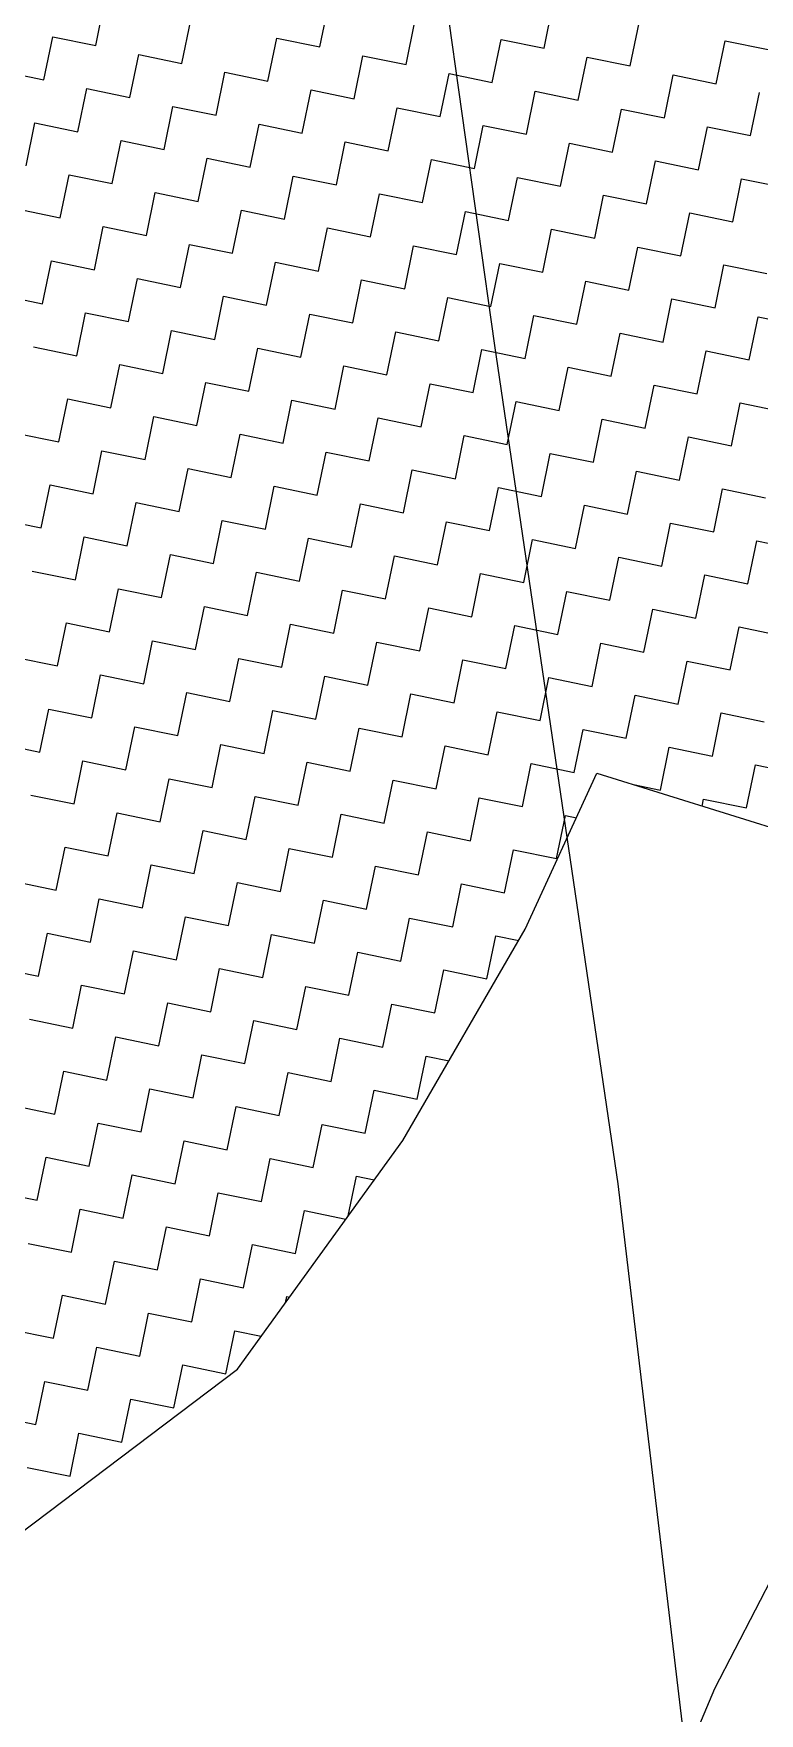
# Model space of a CAD drawing. Header units: metres. Extents: x 280043 to 281054, y 2047152 to 2048652.
# Drawn here: x 280526.4 to 280567.3, y 2047829.1 to 2047923.8 of the extents above; entities that cross this region are included whole.
import ezdxf

# ---------------------------------------------------------------- set-up
doc = ezdxf.new("R2010")
doc.units = ezdxf.units.M
doc.layers.add('POLY_HATCH', color=12, linetype='Continuous')
doc.layers.add('POLY_PARCEL', color=6, linetype='Continuous')

msp = doc.modelspace()

# ---------------------------------------------------------------- linework, layer by layer
at = {"layer": 'POLY_HATCH', "linetype": 'Continuous'}
for p, q in [((280529.882, 2047923.094), (280530.382, 2047925.519)), ((280542.508, 2047923.02), (280543.007, 2047925.445)), ((280555.133, 2047922.945), (280555.633, 2047925.37)), ((280534.732, 2047922.094), (280535.232, 2047924.519)), ((280547.358, 2047922.02), (280547.858, 2047924.445)), ((280559.983, 2047921.945), (280560.483, 2047924.37)), ((280526.957, 2047921.169), (280527.457, 2047923.594)), ((280527.457, 2047923.594), (280529.882, 2047923.094)), ((280539.583, 2047921.094), (280540.082, 2047923.52)), ((280540.082, 2047923.52), (280542.508, 2047923.02)), ((280552.208, 2047921.02), (280552.708, 2047923.445)), ((280552.708, 2047923.445), (280555.133, 2047922.945)), ((280564.833, 2047920.946), (280565.333, 2047923.371)), ((280565.333, 2047923.371), (280567.758, 2047922.871)), ((280531.807, 2047920.169), (280532.307, 2047922.594)), ((280532.307, 2047922.594), (280534.732, 2047922.094)), ((280544.433, 2047920.095), (280544.933, 2047922.52)), ((280544.933, 2047922.52), (280547.358, 2047922.02)), ((280557.058, 2047920.02), (280557.558, 2047922.445)), ((280557.558, 2047922.445), (280559.983, 2047921.945)), ((280524.532, 2047921.669), (280526.957, 2047921.169)), ((280536.658, 2047919.169), (280537.157, 2047921.594)), ((280537.157, 2047921.594), (280539.583, 2047921.094)), ((280549.283, 2047919.095), (280549.783, 2047921.52)), ((280549.783, 2047921.52), (280552.208, 2047921.02)), ((280561.908, 2047919.02), (280562.408, 2047921.445)), ((280562.408, 2047921.445), (280564.833, 2047920.946)), ((280528.882, 2047918.244), (280529.382, 2047920.669)), ((280529.382, 2047920.669), (280531.807, 2047920.169)), ((280541.508, 2047918.169), (280542.008, 2047920.595)), ((280542.008, 2047920.595), (280544.433, 2047920.095)), ((280554.133, 2047918.095), (280554.633, 2047920.52)), ((280554.633, 2047920.52), (280557.058, 2047920.02)), ((280566.758, 2047918.021), (280567.258, 2047920.446)), ((280533.733, 2047917.244), (280534.232, 2047919.669)), ((280534.232, 2047919.669), (280536.658, 2047919.169)), ((280546.358, 2047917.17), (280546.858, 2047919.595)), ((280546.858, 2047919.595), (280549.283, 2047919.095)), ((280558.983, 2047917.095), (280559.483, 2047919.52)), ((280559.483, 2047919.52), (280561.908, 2047919.02)), ((280525.957, 2047916.319), (280526.457, 2047918.744)), ((280526.457, 2047918.744), (280528.882, 2047918.244)), ((280538.583, 2047916.244), (280539.083, 2047918.669)), ((280539.083, 2047918.669), (280541.508, 2047918.169)), ((280551.208, 2047916.17), (280551.708, 2047918.595)), ((280551.708, 2047918.595), (280554.133, 2047918.095)), ((280563.833, 2047916.095), (280564.333, 2047918.52)), ((280564.333, 2047918.52), (280566.758, 2047918.021)), ((280530.808, 2047915.319), (280531.307, 2047917.744)), ((280531.307, 2047917.744), (280533.733, 2047917.244)), ((280543.433, 2047915.244), (280543.933, 2047917.67)), ((280543.933, 2047917.67), (280546.358, 2047917.17)), ((280556.058, 2047915.17), (280556.558, 2047917.595)), ((280556.558, 2047917.595), (280558.983, 2047917.095)), ((280535.658, 2047914.319), (280536.158, 2047916.744)), ((280536.158, 2047916.744), (280538.583, 2047916.244)), ((280548.283, 2047914.245), (280548.783, 2047916.67)), ((280548.783, 2047916.67), (280551.208, 2047916.17)), ((280560.908, 2047914.17), (280561.408, 2047916.595)), ((280561.408, 2047916.595), (280563.833, 2047916.095)), ((280527.883, 2047913.394), (280528.382, 2047915.819)), ((280528.382, 2047915.819), (280530.808, 2047915.319)), ((280540.508, 2047913.319), (280541.008, 2047915.744)), ((280541.008, 2047915.744), (280543.433, 2047915.244)), ((280553.133, 2047913.245), (280553.633, 2047915.67)), ((280553.633, 2047915.67), (280556.058, 2047915.17)), ((280565.759, 2047913.17), (280566.258, 2047915.595)), ((280566.258, 2047915.595), (280568.684, 2047915.096)), ((280532.733, 2047912.394), (280533.233, 2047914.819)), ((280533.233, 2047914.819), (280535.658, 2047914.319)), ((280545.358, 2047912.319), (280545.858, 2047914.745)), ((280545.858, 2047914.745), (280548.283, 2047914.245)), ((280557.983, 2047912.245), (280558.483, 2047914.67)), ((280558.483, 2047914.67), (280560.908, 2047914.17)), ((280525.458, 2047913.894), (280527.883, 2047913.394)), ((280537.583, 2047911.394), (280538.083, 2047913.819)), ((280538.083, 2047913.819), (280540.508, 2047913.319)), ((280550.208, 2047911.32), (280550.708, 2047913.745)), ((280550.708, 2047913.745), (280553.133, 2047913.245)), ((280562.834, 2047911.245), (280563.333, 2047913.67)), ((280563.333, 2047913.67), (280565.759, 2047913.17)), ((280529.808, 2047910.469), (280530.308, 2047912.894)), ((280530.308, 2047912.894), (280532.733, 2047912.394)), ((280542.433, 2047910.394), (280542.933, 2047912.819)), ((280542.933, 2047912.819), (280545.358, 2047912.319)), ((280555.058, 2047910.32), (280555.558, 2047912.745)), ((280555.558, 2047912.745), (280557.983, 2047912.245)), ((280534.658, 2047909.469), (280535.158, 2047911.894)), ((280535.158, 2047911.894), (280537.583, 2047911.394)), ((280547.283, 2047909.394), (280547.783, 2047911.82)), ((280547.783, 2047911.82), (280550.208, 2047911.32)), ((280559.909, 2047909.32), (280560.408, 2047911.745)), ((280560.408, 2047911.745), (280562.834, 2047911.245)), ((280526.883, 2047908.544), (280527.383, 2047910.969)), ((280527.383, 2047910.969), (280529.808, 2047910.469)), ((280539.508, 2047908.469), (280540.008, 2047910.894)), ((280540.008, 2047910.894), (280542.433, 2047910.394)), ((280552.133, 2047908.395), (280552.633, 2047910.82)), ((280552.633, 2047910.82), (280555.058, 2047910.32)), ((280564.759, 2047908.32), (280565.259, 2047910.745)), ((280565.259, 2047910.745), (280567.684, 2047910.245)), ((280531.733, 2047907.544), (280532.233, 2047909.969)), ((280532.233, 2047909.969), (280534.658, 2047909.469)), ((280544.358, 2047907.469), (280544.858, 2047909.894)), ((280544.858, 2047909.894), (280547.283, 2047909.394)), ((280556.984, 2047907.395), (280557.483, 2047909.82)), ((280557.483, 2047909.82), (280559.909, 2047909.32)), ((280524.458, 2047909.043), (280526.883, 2047908.544)), ((280536.583, 2047906.544), (280537.083, 2047908.969)), ((280537.083, 2047908.969), (280539.508, 2047908.469)), ((280549.208, 2047906.47), (280549.708, 2047908.895)), ((280549.708, 2047908.895), (280552.133, 2047908.395)), ((280561.834, 2047906.395), (280562.334, 2047908.82)), ((280562.334, 2047908.82), (280564.759, 2047908.32)), ((280528.808, 2047905.619), (280529.308, 2047908.044)), ((280529.308, 2047908.044), (280531.733, 2047907.544)), ((280541.433, 2047905.544), (280541.933, 2047907.969)), ((280541.933, 2047907.969), (280544.358, 2047907.469)), ((280554.059, 2047905.47), (280554.558, 2047907.895)), ((280554.558, 2047907.895), (280556.984, 2047907.395)), ((280566.684, 2047905.395), (280567.184, 2047907.82)), ((280567.184, 2047907.82), (280569.609, 2047907.32)), ((280533.658, 2047904.619), (280534.158, 2047907.044)), ((280534.158, 2047907.044), (280536.583, 2047906.544)), ((280546.283, 2047904.544), (280546.783, 2047906.969)), ((280546.783, 2047906.969), (280549.208, 2047906.47)), ((280558.909, 2047904.47), (280559.409, 2047906.895)), ((280559.409, 2047906.895), (280561.834, 2047906.395)), ((280526.383, 2047906.118), (280528.808, 2047905.619)), ((280538.508, 2047903.619), (280539.008, 2047906.044)), ((280539.008, 2047906.044), (280541.433, 2047905.544)), ((280551.134, 2047903.545), (280551.633, 2047905.97)), ((280551.633, 2047905.97), (280554.059, 2047905.47)), ((280563.759, 2047903.47), (280564.259, 2047905.895)), ((280564.259, 2047905.895), (280566.684, 2047905.395)), ((280530.733, 2047902.694), (280531.233, 2047905.119)), ((280531.233, 2047905.119), (280533.658, 2047904.619)), ((280543.358, 2047902.619), (280543.858, 2047905.044)), ((280543.858, 2047905.044), (280546.283, 2047904.544)), ((280555.984, 2047902.545), (280556.484, 2047904.97)), ((280556.484, 2047904.97), (280558.909, 2047904.47)), ((280535.583, 2047901.694), (280536.083, 2047904.119)), ((280536.083, 2047904.119), (280538.508, 2047903.619)), ((280548.209, 2047901.619), (280548.709, 2047904.044)), ((280548.709, 2047904.044), (280551.134, 2047903.545)), ((280527.808, 2047900.768), (280528.308, 2047903.193)), ((280528.308, 2047903.193), (280530.733, 2047902.694)), ((280540.433, 2047900.694), (280540.933, 2047903.119)), ((280540.933, 2047903.119), (280543.358, 2047902.619)), ((280553.059, 2047900.62), (280553.559, 2047903.045)), ((280553.559, 2047903.045), (280555.984, 2047902.545)), ((280560.834, 2047901.545), (280561.334, 2047903.97)), ((280561.334, 2047903.97), (280563.759, 2047903.47)), ((280532.658, 2047899.769), (280533.158, 2047902.194)), ((280533.158, 2047902.194), (280535.583, 2047901.694)), ((280545.284, 2047899.694), (280545.784, 2047902.119)), ((280545.784, 2047902.119), (280548.209, 2047901.619)), ((280565.684, 2047900.545), (280566.184, 2047902.97)), ((280566.184, 2047902.97), (280568.609, 2047902.47)), ((280525.383, 2047901.268), (280527.808, 2047900.768)), ((280537.508, 2047898.769), (280538.008, 2047901.194)), ((280538.008, 2047901.194), (280540.433, 2047900.694)), ((280557.909, 2047899.62), (280558.409, 2047902.045)), ((280558.409, 2047902.045), (280560.834, 2047901.545)), ((280529.733, 2047897.843), (280530.233, 2047900.269)), ((280530.233, 2047900.269), (280532.658, 2047899.769)), ((280550.134, 2047898.694), (280550.634, 2047901.119)), ((280550.634, 2047901.119), (280553.059, 2047900.62)), ((280562.759, 2047898.62), (280563.259, 2047901.045)), ((280563.259, 2047901.045), (280565.684, 2047900.545)), ((280534.583, 2047896.844), (280535.083, 2047899.269)), ((280535.083, 2047899.269), (280537.508, 2047898.769)), ((280542.359, 2047897.769), (280542.859, 2047900.194)), ((280542.859, 2047900.194), (280545.284, 2047899.694)), ((280554.984, 2047897.695), (280555.484, 2047900.12)), ((280555.484, 2047900.12), (280557.909, 2047899.62)), ((280526.808, 2047895.918), (280527.308, 2047898.343)), ((280527.308, 2047898.343), (280529.733, 2047897.843)), ((280547.209, 2047896.769), (280547.709, 2047899.194)), ((280547.709, 2047899.194), (280550.134, 2047898.694)), ((280559.834, 2047896.695), (280560.334, 2047899.12)), ((280560.334, 2047899.12), (280562.759, 2047898.62)), ((280539.434, 2047895.844), (280539.934, 2047898.269)), ((280539.934, 2047898.269), (280542.359, 2047897.769)), ((280552.059, 2047895.769), (280552.559, 2047898.194)), ((280552.559, 2047898.194), (280554.984, 2047897.695)), ((280564.684, 2047895.695), (280565.184, 2047898.12)), ((280565.184, 2047898.12), (280567.609, 2047897.62)), ((280531.659, 2047894.918), (280532.158, 2047897.344)), ((280532.158, 2047897.344), (280534.583, 2047896.844)), ((280544.284, 2047894.844), (280544.784, 2047897.269)), ((280544.784, 2047897.269), (280547.209, 2047896.769)), ((280556.909, 2047894.77), (280557.409, 2047897.195)), ((280557.409, 2047897.195), (280559.834, 2047896.695)), ((280524.383, 2047896.418), (280526.808, 2047895.918)), ((280536.509, 2047893.919), (280537.009, 2047896.344)), ((280537.009, 2047896.344), (280539.434, 2047895.844)), ((280549.134, 2047893.844), (280549.634, 2047896.269)), ((280549.634, 2047896.269), (280552.059, 2047895.769)), ((280561.759, 2047893.77), (280562.259, 2047896.195)), ((280562.259, 2047896.195), (280564.684, 2047895.695)), ((280528.734, 2047892.993), (280529.233, 2047895.418)), ((280529.233, 2047895.418), (280531.659, 2047894.918)), ((280541.359, 2047892.919), (280541.859, 2047895.344)), ((280541.859, 2047895.344), (280544.284, 2047894.844)), ((280553.984, 2047892.844), (280554.484, 2047895.269)), ((280554.484, 2047895.269), (280556.909, 2047894.77)), ((280566.609, 2047892.77), (280567.109, 2047895.195)), ((280567.109, 2047895.195), (280569.534, 2047894.695)), ((280533.584, 2047891.993), (280534.084, 2047894.419)), ((280534.084, 2047894.419), (280536.509, 2047893.919)), ((280546.209, 2047891.919), (280546.709, 2047894.344)), ((280546.709, 2047894.344), (280549.134, 2047893.844)), ((280558.834, 2047891.845), (280559.334, 2047894.27)), ((280559.334, 2047894.27), (280561.759, 2047893.77)), ((280526.308, 2047893.493), (280528.734, 2047892.993)), ((280538.434, 2047890.994), (280538.934, 2047893.419)), ((280538.934, 2047893.419), (280541.359, 2047892.919)), ((280551.059, 2047890.919), (280551.559, 2047893.344)), ((280551.559, 2047893.344), (280553.984, 2047892.844)), ((280563.684, 2047890.845), (280564.184, 2047893.27)), ((280564.184, 2047893.27), (280566.609, 2047892.77)), ((280530.659, 2047890.068), (280531.159, 2047892.493)), ((280531.159, 2047892.493), (280533.584, 2047891.993)), ((280543.284, 2047889.994), (280543.784, 2047892.419)), ((280543.784, 2047892.419), (280546.209, 2047891.919)), ((280555.909, 2047889.919), (280556.409, 2047892.344)), ((280556.409, 2047892.344), (280558.834, 2047891.845)), ((280535.509, 2047889.068), (280536.009, 2047891.494)), ((280536.009, 2047891.494), (280538.434, 2047890.994)), ((280548.134, 2047888.994), (280548.634, 2047891.419)), ((280548.634, 2047891.419), (280551.059, 2047890.919)), ((280560.759, 2047888.92), (280561.259, 2047891.345)), ((280561.259, 2047891.345), (280563.684, 2047890.845)), ((280527.734, 2047888.143), (280528.234, 2047890.568)), ((280528.234, 2047890.568), (280530.659, 2047890.068)), ((280540.359, 2047888.069), (280540.859, 2047890.494)), ((280540.859, 2047890.494), (280543.284, 2047889.994)), ((280552.984, 2047887.994), (280553.484, 2047890.419)), ((280553.484, 2047890.419), (280555.909, 2047889.919)), ((280565.61, 2047887.92), (280566.11, 2047890.345)), ((280566.11, 2047890.345), (280568.535, 2047889.845)), ((280532.584, 2047887.143), (280533.084, 2047889.568)), ((280533.084, 2047889.568), (280535.509, 2047889.068)), ((280545.209, 2047887.069), (280545.709, 2047889.494)), ((280545.709, 2047889.494), (280548.134, 2047888.994)), ((280557.834, 2047886.994), (280558.334, 2047889.419)), ((280558.334, 2047889.419), (280560.759, 2047888.92)), ((280525.309, 2047888.643), (280527.734, 2047888.143)), ((280537.434, 2047886.143), (280537.934, 2047888.569)), ((280537.934, 2047888.569), (280540.359, 2047888.069)), ((280550.059, 2047886.069), (280550.559, 2047888.494)), ((280550.559, 2047888.494), (280552.984, 2047887.994)), ((280562.685, 2047885.995), (280563.185, 2047888.42)), ((280563.185, 2047888.42), (280565.61, 2047887.92)), ((280529.659, 2047885.218), (280530.159, 2047887.643)), ((280530.159, 2047887.643), (280532.584, 2047887.143)), ((280542.284, 2047885.144), (280542.784, 2047887.569)), ((280542.784, 2047887.569), (280545.209, 2047887.069)), ((280554.91, 2047885.069), (280555.409, 2047887.494)), ((280555.409, 2047887.494), (280557.834, 2047886.994)), ((280534.509, 2047884.218), (280535.009, 2047886.643)), ((280535.009, 2047886.643), (280537.434, 2047886.143)), ((280547.134, 2047884.144), (280547.634, 2047886.569)), ((280547.634, 2047886.569), (280550.059, 2047886.069)), ((280559.76, 2047884.069), (280560.26, 2047886.495)), ((280560.26, 2047886.495), (280562.685, 2047885.995)), ((280526.734, 2047883.293), (280527.234, 2047885.718)), ((280527.234, 2047885.718), (280529.659, 2047885.218)), ((280539.359, 2047883.218), (280539.859, 2047885.644)), ((280539.859, 2047885.644), (280542.284, 2047885.144)), ((280551.985, 2047883.144), (280552.484, 2047885.569)), ((280552.484, 2047885.569), (280554.91, 2047885.069)), ((280564.61, 2047883.07), (280565.11, 2047885.495)), ((280565.11, 2047885.495), (280567.535, 2047884.995)), ((280531.584, 2047882.293), (280532.084, 2047884.718)), ((280532.084, 2047884.718), (280534.509, 2047884.218)), ((280544.209, 2047882.219), (280544.709, 2047884.644)), ((280544.709, 2047884.644), (280547.134, 2047884.144)), ((280556.835, 2047882.144), (280557.335, 2047884.569)), ((280557.335, 2047884.569), (280559.76, 2047884.069)), ((280524.309, 2047883.793), (280526.734, 2047883.293)), ((280536.434, 2047881.293), (280536.934, 2047883.718)), ((280536.934, 2047883.718), (280539.359, 2047883.218)), ((280549.06, 2047881.219), (280549.559, 2047883.644)), ((280549.559, 2047883.644), (280551.985, 2047883.144)), ((280561.685, 2047881.144), (280562.185, 2047883.57)), ((280562.185, 2047883.57), (280564.61, 2047883.07)), ((280528.659, 2047880.368), (280529.159, 2047882.793)), ((280529.159, 2047882.793), (280531.584, 2047882.293)), ((280541.284, 2047880.294), (280541.784, 2047882.719)), ((280541.784, 2047882.719), (280544.209, 2047882.219)), ((280553.91, 2047880.219), (280554.41, 2047882.644)), ((280554.41, 2047882.644), (280556.835, 2047882.144)), ((280566.535, 2047880.145), (280567.035, 2047882.57)), ((280567.035, 2047882.57), (280569.46, 2047882.07)), ((280533.509, 2047879.368), (280534.009, 2047881.793)), ((280534.009, 2047881.793), (280536.434, 2047881.293)), ((280546.135, 2047879.294), (280546.634, 2047881.719)), ((280546.634, 2047881.719), (280549.06, 2047881.219)), ((280560.17, 2047881.457), (280561.685, 2047881.144)), ((280526.234, 2047880.868), (280528.659, 2047880.368)), ((280538.359, 2047878.368), (280538.859, 2047880.793)), ((280538.859, 2047880.793), (280541.284, 2047880.294)), ((280550.985, 2047878.294), (280551.485, 2047880.719)), ((280551.485, 2047880.719), (280553.91, 2047880.219)), ((280564.029, 2047880.251), (280564.11, 2047880.645)), ((280564.11, 2047880.645), (280566.535, 2047880.145)), ((280530.584, 2047877.443), (280531.084, 2047879.868)), ((280531.084, 2047879.868), (280533.509, 2047879.368)), ((280543.21, 2047877.369), (280543.709, 2047879.794)), ((280543.709, 2047879.794), (280546.135, 2047879.294)), ((280555.835, 2047877.294), (280556.335, 2047879.719)), ((280556.335, 2047879.719), (280556.955, 2047879.591)), ((280535.434, 2047876.443), (280535.934, 2047878.868)), ((280535.934, 2047878.868), (280538.359, 2047878.368)), ((280548.06, 2047876.369), (280548.56, 2047878.794)), ((280548.56, 2047878.794), (280550.985, 2047878.294)), ((280527.659, 2047875.518), (280528.159, 2047877.943)), ((280528.159, 2047877.943), (280530.584, 2047877.443)), ((280540.285, 2047875.443), (280540.784, 2047877.868)), ((280540.784, 2047877.868), (280543.21, 2047877.369)), ((280552.91, 2047875.369), (280553.41, 2047877.794)), ((280553.41, 2047877.794), (280555.835, 2047877.294)), ((280532.509, 2047874.518), (280533.009, 2047876.943)), ((280533.009, 2047876.943), (280535.434, 2047876.443)), ((280545.135, 2047874.444), (280545.635, 2047876.869)), ((280545.635, 2047876.869), (280548.06, 2047876.369)), ((280525.234, 2047876.018), (280527.659, 2047875.518)), ((280537.36, 2047873.518), (280537.859, 2047875.943)), ((280537.859, 2047875.943), (280540.285, 2047875.443)), ((280549.985, 2047873.444), (280550.485, 2047875.869)), ((280550.485, 2047875.869), (280552.91, 2047875.369)), ((280529.584, 2047872.593), (280530.084, 2047875.018)), ((280530.084, 2047875.018), (280532.509, 2047874.518)), ((280542.21, 2047872.518), (280542.71, 2047874.943)), ((280542.71, 2047874.943), (280545.135, 2047874.444)), ((280534.435, 2047871.593), (280534.935, 2047874.018)), ((280534.935, 2047874.018), (280537.36, 2047873.518)), ((280547.06, 2047871.519), (280547.56, 2047873.944)), ((280547.56, 2047873.944), (280549.985, 2047873.444)), ((280526.659, 2047870.668), (280527.159, 2047873.093)), ((280527.159, 2047873.093), (280529.584, 2047872.593)), ((280539.285, 2047870.593), (280539.785, 2047873.018)), ((280539.785, 2047873.018), (280542.21, 2047872.518)), ((280551.91, 2047870.519), (280552.41, 2047872.944)), ((280552.41, 2047872.944), (280553.705, 2047872.677)), ((280531.51, 2047869.668), (280532.01, 2047872.093)), ((280532.01, 2047872.093), (280534.435, 2047871.593)), ((280544.135, 2047869.593), (280544.635, 2047872.018)), ((280544.635, 2047872.018), (280547.06, 2047871.519)), ((280524.234, 2047871.168), (280526.659, 2047870.668)), ((280536.36, 2047868.668), (280536.86, 2047871.093)), ((280536.86, 2047871.093), (280539.285, 2047870.593)), ((280548.985, 2047868.594), (280549.485, 2047871.019)), ((280549.485, 2047871.019), (280551.91, 2047870.519)), ((280528.585, 2047867.743), (280529.085, 2047870.168)), ((280529.085, 2047870.168), (280531.51, 2047869.668)), ((280541.21, 2047867.668), (280541.71, 2047870.093)), ((280541.71, 2047870.093), (280544.135, 2047869.593)), ((280533.435, 2047866.743), (280533.935, 2047869.168)), ((280533.935, 2047869.168), (280536.36, 2047868.668)), ((280546.06, 2047866.668), (280546.56, 2047869.093)), ((280546.56, 2047869.093), (280548.985, 2047868.594)), ((280526.16, 2047868.243), (280528.585, 2047867.743)), ((280538.285, 2047865.743), (280538.785, 2047868.168)), ((280538.785, 2047868.168), (280541.21, 2047867.668)), ((280530.51, 2047864.818), (280531.01, 2047867.243)), ((280531.01, 2047867.243), (280533.435, 2047866.743)), ((280543.135, 2047864.743), (280543.635, 2047867.168)), ((280543.635, 2047867.168), (280546.06, 2047866.668)), ((280535.36, 2047863.818), (280535.86, 2047866.243)), ((280535.86, 2047866.243), (280538.285, 2047865.743)), ((280547.985, 2047863.743), (280548.485, 2047866.168)), ((280548.485, 2047866.168), (280549.779, 2047865.902)), ((280527.585, 2047862.892), (280528.085, 2047865.318)), ((280528.085, 2047865.318), (280530.51, 2047864.818)), ((280540.21, 2047862.818), (280540.71, 2047865.243)), ((280540.71, 2047865.243), (280543.135, 2047864.743)), ((280532.435, 2047861.893), (280532.935, 2047864.318)), ((280532.935, 2047864.318), (280535.36, 2047863.818)), ((280525.16, 2047863.392), (280527.585, 2047862.892)), ((280537.285, 2047860.893), (280537.785, 2047863.318)), ((280537.785, 2047863.318), (280540.21, 2047862.818)), ((280545.06, 2047861.818), (280545.56, 2047864.243)), ((280545.56, 2047864.243), (280547.985, 2047863.743)), ((280529.51, 2047859.967), (280530.01, 2047862.393)), ((280530.01, 2047862.393), (280532.435, 2047861.893)), ((280542.135, 2047859.893), (280542.635, 2047862.318)), ((280542.635, 2047862.318), (280545.06, 2047861.818)), ((280526.585, 2047858.042), (280527.085, 2047860.467)), ((280527.085, 2047860.467), (280529.51, 2047859.967)), ((280534.36, 2047858.968), (280534.86, 2047861.393)), ((280534.86, 2047861.393), (280537.285, 2047860.893)), ((280539.21, 2047857.968), (280539.71, 2047860.393)), ((280539.71, 2047860.393), (280542.135, 2047859.893)), ((280531.435, 2047857.043), (280531.935, 2047859.468)), ((280531.935, 2047859.468), (280534.36, 2047858.968)), ((280544.1, 2047857.16), (280544.56, 2047859.393)), ((280544.56, 2047859.393), (280545.566, 2047859.186)), ((280524.16, 2047858.542), (280526.585, 2047858.042)), ((280536.285, 2047856.043), (280536.785, 2047858.468)), ((280536.785, 2047858.468), (280539.21, 2047857.968)), ((280528.51, 2047855.117), (280529.01, 2047857.542)), ((280529.01, 2047857.542), (280531.435, 2047857.043)), ((280541.136, 2047855.043), (280541.635, 2047857.468)), ((280541.635, 2047857.468), (280543.974, 2047856.986)), ((280533.36, 2047854.118), (280533.86, 2047856.543)), ((280533.86, 2047856.543), (280536.285, 2047856.043)), ((280526.085, 2047855.617), (280528.51, 2047855.117)), ((280538.211, 2047853.118), (280538.71, 2047855.543)), ((280538.71, 2047855.543), (280541.136, 2047855.043)), ((280530.435, 2047852.192), (280530.935, 2047854.617)), ((280530.935, 2047854.617), (280533.36, 2047854.118)), ((280535.286, 2047851.193), (280535.785, 2047853.618)), ((280535.785, 2047853.618), (280538.211, 2047853.118)), ((280527.51, 2047850.267), (280528.01, 2047852.692)), ((280528.01, 2047852.692), (280530.435, 2047852.192)), ((280540.565, 2047852.274), (280540.636, 2047852.618)), ((280540.636, 2047852.618), (280540.791, 2047852.586)), ((280532.361, 2047849.267), (280532.86, 2047851.692)), ((280532.86, 2047851.692), (280535.286, 2047851.193)), ((280525.085, 2047850.767), (280527.51, 2047850.267)), ((280537.211, 2047848.268), (280537.711, 2047850.693)), ((280537.711, 2047850.693), (280539.199, 2047850.386)), ((280529.436, 2047847.342), (280529.935, 2047849.767)), ((280529.935, 2047849.767), (280532.361, 2047849.267)), ((280534.286, 2047846.342), (280534.786, 2047848.767)), ((280534.786, 2047848.767), (280537.211, 2047848.268)), ((280526.511, 2047845.417), (280527.01, 2047847.842)), ((280527.01, 2047847.842), (280529.436, 2047847.342)), ((280531.361, 2047844.417), (280531.861, 2047846.842)), ((280531.861, 2047846.842), (280534.286, 2047846.342)), ((280524.085, 2047845.917), (280526.511, 2047845.417)), ((280528.436, 2047842.492), (280528.936, 2047844.917)), ((280528.936, 2047844.917), (280531.361, 2047844.417)), ((280526.011, 2047842.992), (280528.436, 2047842.492))]:
    msp.add_line(p, q, dxfattribs=at)
at = {"layer": 'POLY_HATCH'}
for p, q in [((280554.074, 2047873.313), (280558.107, 2047882.102)), ((280558.107, 2047882.102), (280572.019, 2047877.754)), ((280547.178, 2047861.414), (280554.074, 2047873.313)), ((280537.859, 2047848.534), (280547.178, 2047861.414)), ((280525.574, 2047839.226), (280537.859, 2047848.534))]:
    msp.add_line(p, q, dxfattribs=at)
at = {"layer": 'POLY_PARCEL'}
for p, q in [((280552.366, 2047906.201), (280543.041, 2047972.297)), ((280559.299, 2047858.974), (280552.366, 2047906.201)), ((280563.131, 2047826.738), (280559.299, 2047858.974)), ((280579.095, 2047858.336), (280564.724, 2047830.516)), ((280564.724, 2047830.516), (280563.131, 2047826.738))]:
    msp.add_line(p, q, dxfattribs=at)

doc.saveas('drawing.dxf')
